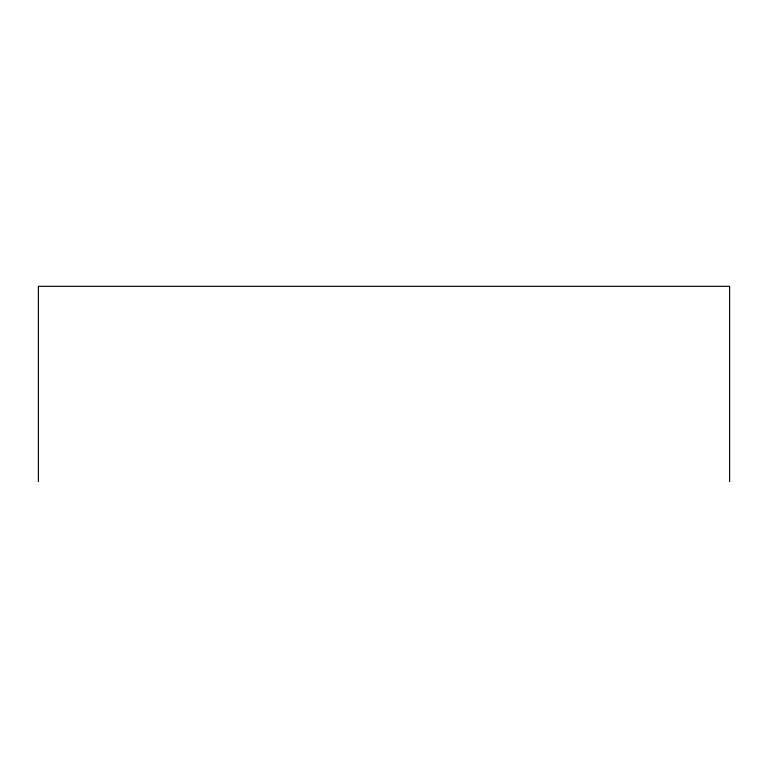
<?xml version="1.0" encoding="UTF-8"?>
<svg xmlns="http://www.w3.org/2000/svg" width="768" height="768" viewBox="0 0 768 768"><rect width="100%" height="100%" fill="white"/><g stroke="black" fill="none" stroke-linecap="round" stroke-linejoin="round"><path stroke-width="1.15" d="M729.6 481.67L729.6 286.33L38.4 286.33L38.4 481.67"/></g></svg>
